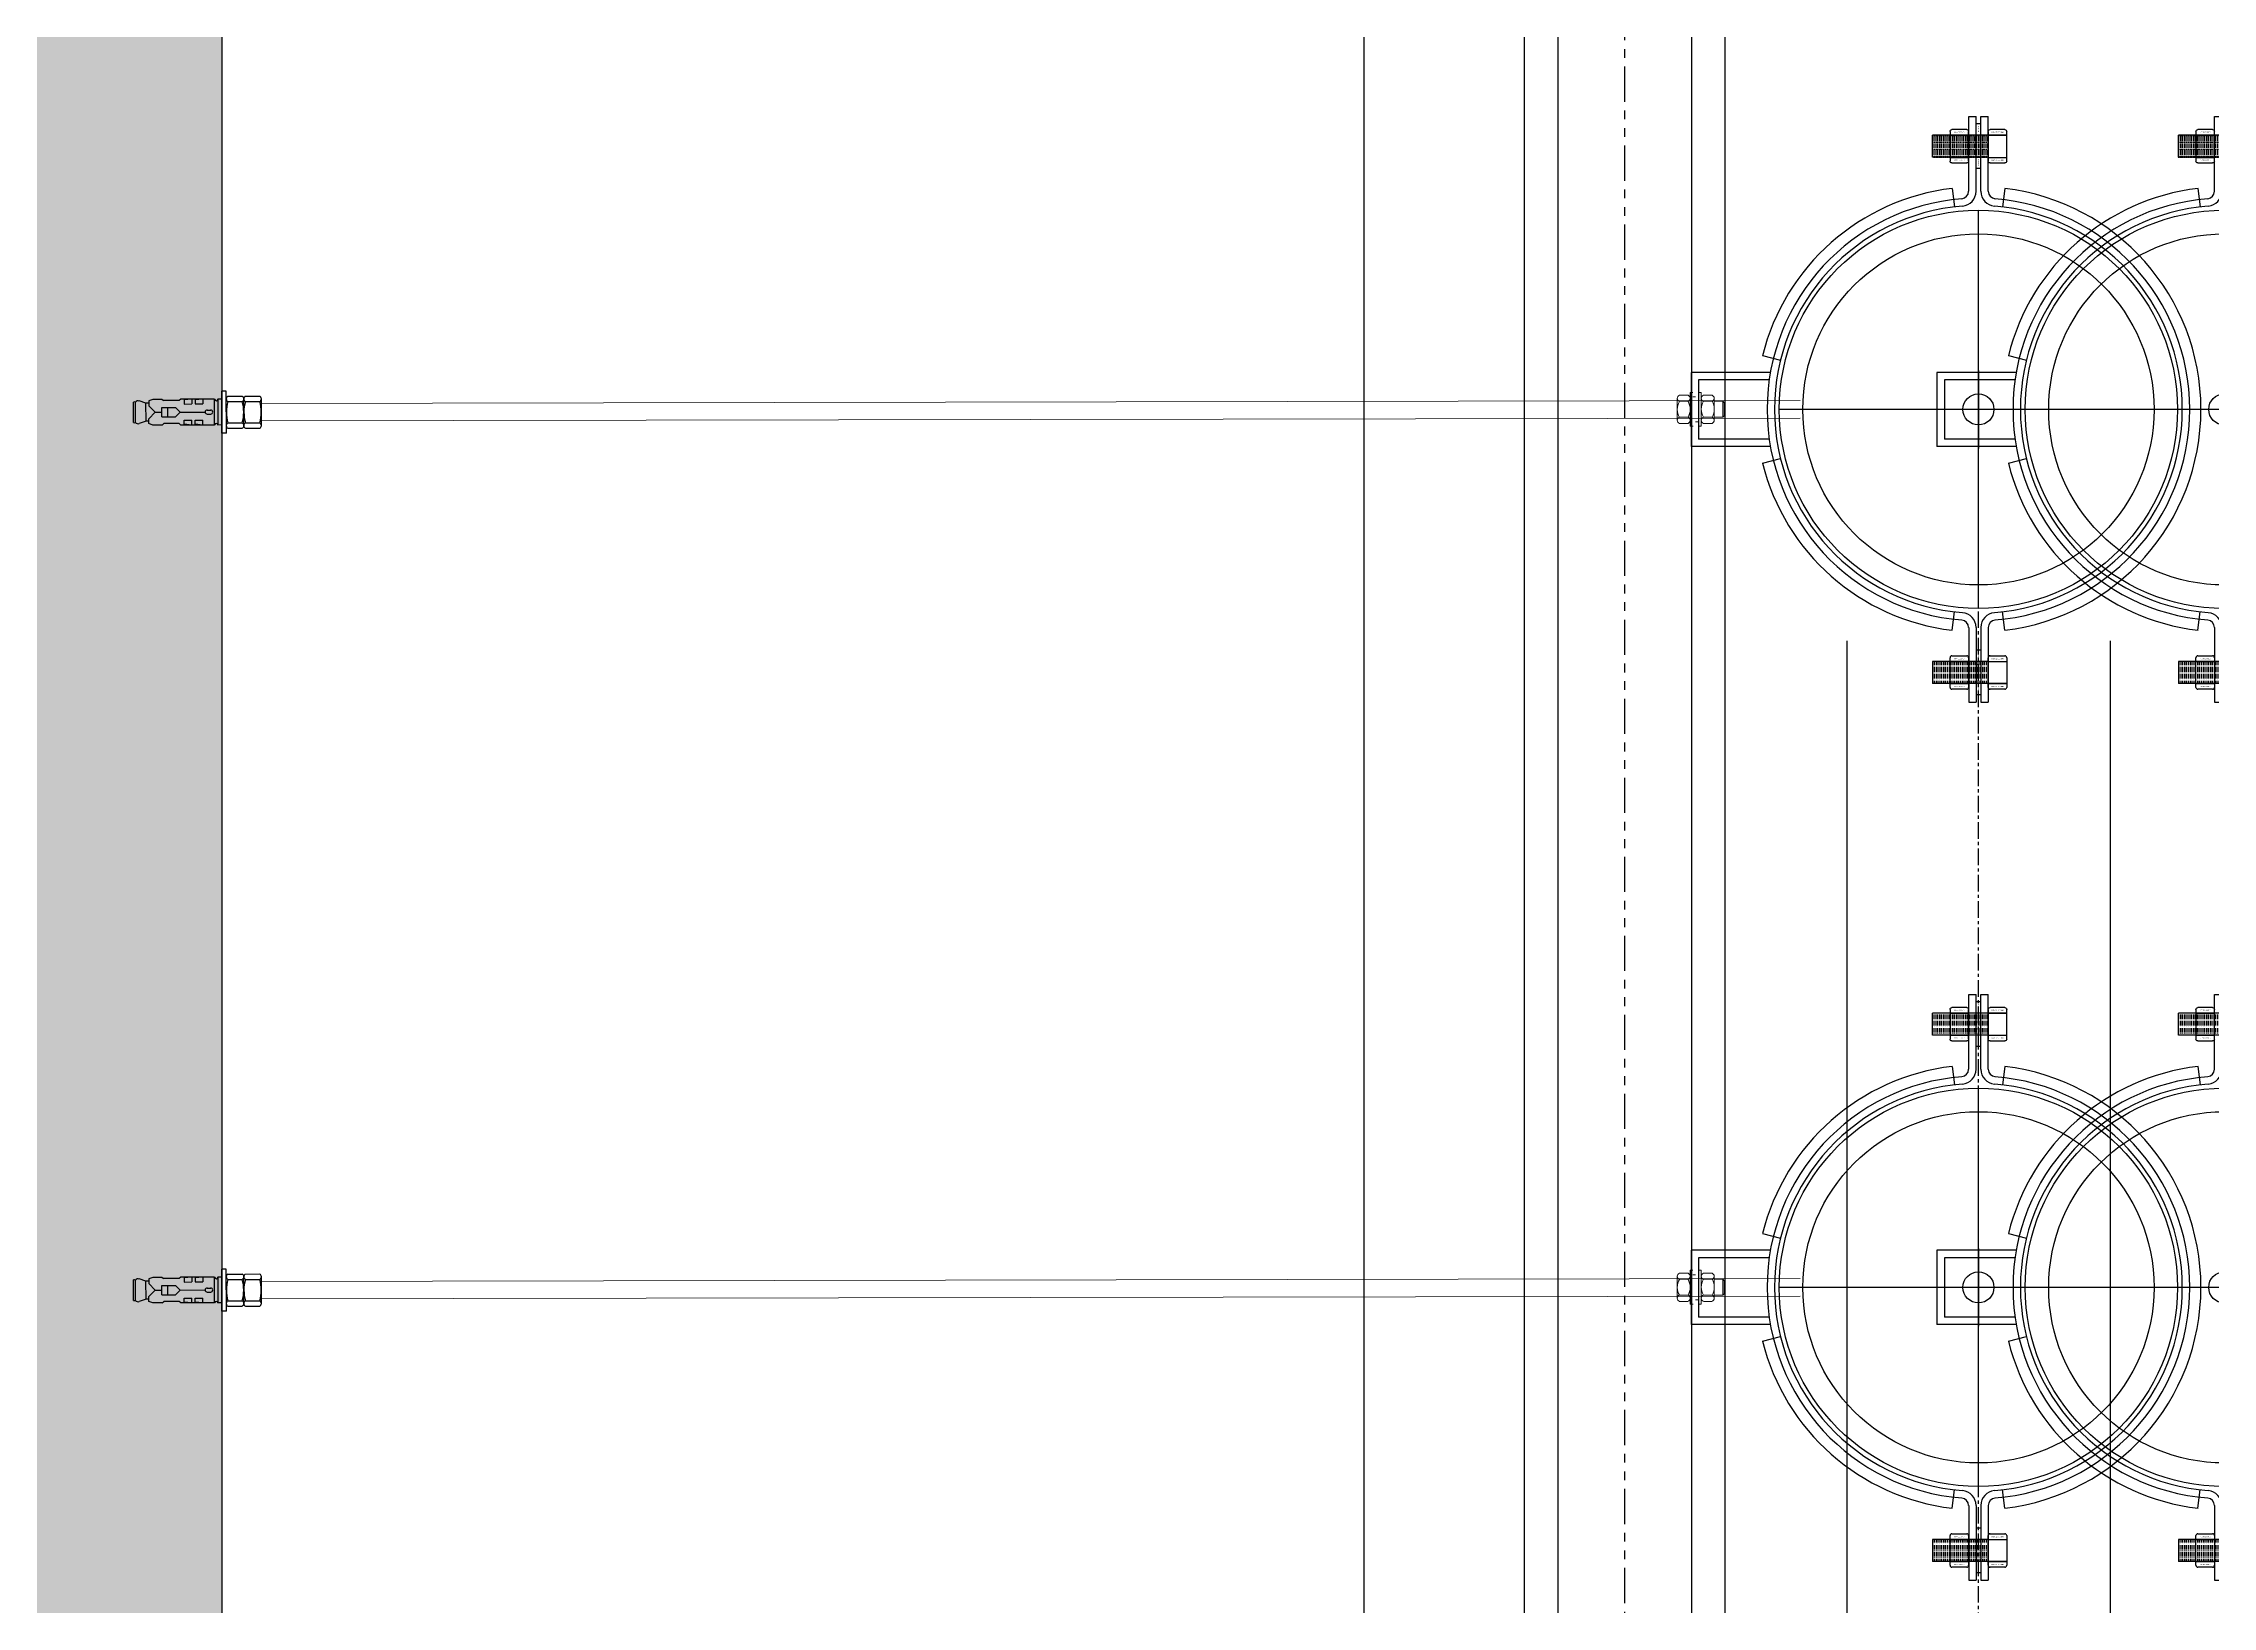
# Model space of a CAD drawing. Header units: millimetres. Extents: x -379292 to 1221486, y 92049 to 447512.
# Drawn here: x -29476 to -28241, y 228837 to 229727 of the extents above; entities that cross this region are included whole.
import ezdxf
from ezdxf.enums import TextEntityAlignment as Align

# ---------------------------------------------------------------- set-up
doc = ezdxf.new("R2010")
doc.units = ezdxf.units.MM
for name, pattern in [('ACISOTGB', [9, 4, -1, 1, -1, 1, -1]), ('CENTER', [2, 1.25, -0.25, 0.25, -0.25]), ('CENTRE', [50.8, 31.75, -6.35, 6.35, -6.35]), ('DASHDOT', [25.4, 12.7, -6.35, 0, -6.35]), ('SOGUKSU1', [72, 60, -6, 0, -6])]:
    doc.linetypes.add(name, pattern=pattern)
for name, color, linetype, lineweight in [('---OLCIU', 7, 'Continuous', 9), ('1-MIMARI', 8, 'Continuous', 9), ('1-YANGIN BORUSU-3', 1, 'SOGUKSU1', 30)]:
    doc.layers.add(name, color=color, linetype=linetype, lineweight=lineweight)
for name, color, linetype in [('05_CONCRETE', 6, 'Continuous'), ('05_CONCRETE VIEW', 142, 'Continuous'), ('05_HATCH CONCRETE', 141, 'Continuous'), ('1-PISSU-BORUSU', 6, 'PIS'), ('INKA', 142, 'Continuous')]:
    doc.layers.add(name, color=color, linetype=linetype)
doc.styles.add('cagdas', font='arial.ttf', dxfattribs={"width": 0.8, "height": 20})
doc.styles.add('DIM', font='arial.ttf')
doc.styles.get("Standard").update_dxf_attribs({"font": 'segoeuil.ttf'})
doc.linetypes.add('PIS', pattern='A,2.5,-0.09,[")",Standard,S=0.1,R=0,X=0,Y=-0.05],-0.035', length=2.625)
doc.linetypes.add('ZIGZAG', pattern='A,0.0001,-0.2,[131,ltypeshp.shx,S=0.2,R=0,X=-0.2,Y=0],-0.4,[131,ltypeshp.shx,S=0.2,R=180,X=0.2,Y=0],-0.2', length=0.8001)
doc.dimstyles.new('PRK 1-100', dxfattribs={"dimscale": 100, "dimtxt": 2.5, "dimasz": 1, "dimexe": 0.5, "dimexo": 1, "dimgap": 0.5, "dimtad": 1, "dimdec": 1, "dimzin": 9, "dimdsep": 46, "dimtxsty": 'DIM', "dimblk": 'ARCHTICK', "dimcen": 1.5, "dimdle": 0.5, "dimclrd": 256, "dimclre": 256, "dimclrt": 3, "dimadec": 8, "dimazin": 2, "dimtp": 0.1, "dimtm": 0.1, "dimtfac": 0.71, "dimtdec": 1, "dimtmove": 2, "dimatfit": 3, "dimfxl": 50, "dimfxlon": 1, "dimlwd": -1, "dimlwe": -1, "dimarcsym": 1})

# ---------------------------------------------------------------- blocks, each defined once
blk = doc.blocks.new('A$C6a8db8d0')
at = {"layer": '05_HATCH CONCRETE', "ltscale": 25, "transparency": 33554671}
h = blk.add_hatch(dxfattribs=at)
h.set_pattern_fill('ANSI33', color=256, scale=1.5, angle=180)
h.set_pattern_definition([(225, (-8686.666, 32930.851), (6.735192, -6.735192), []), (225, (-8693.402, 32930.851), (6.735192, -6.735192), [4.7625, -2.38125])])
h.paths.add_polyline_path([(-8675, 790), (-8675, 420), (-8725, 420), (-8725, 370), (9165, 370), (9165, 420), (9115, 420), (9115, 810), (9095, 810), (9095, 790), (5815, 790), (5815, 810), (5795, 810), (5795, 790), (-1895, 790), (-1895, 710), (-1845, 710), (-1845, 775), (-1635, 775), (-1635, 720), (-1595, 720), (-1595, 775), (-1335, 775), (-1335, 720), (-1295, 720), (-1295, 775), (-1090, 775), (-1090, 710), (-1040, 710), (-1040, 775), (-835, 775), (-835, 720), (-795, 720), (-795, 775), (-535, 775), (-535, 720), (-495, 720), (-495, 775), (-290, 775), (-290, 710), (-240, 710), (-240, 775), (-35, 775), (-35, 720), (5, 720), (5, 775), (265, 775), (265, 720), (305, 720), (305, 775), (510, 775), (510, 710), (560, 710), (560, 775), (765, 775), (765, 720), (805, 720), (805, 775), (1065, 775), (1065, 720), (1105, 720), (1105, 775), (1310, 775), (1310, 710), (1360, 710), (1360, 775), (1565, 775), (1565, 720), (1605, 720), (1605, 775), (1865, 775), (1865, 720), (1905, 720), (1905, 775), (2110, 775), (2110, 710), (2160, 710), (2160, 775), (2365, 775), (2365, 720), (2405, 720), (2405, 775), (2665, 775), (2665, 720), (2705, 720), (2705, 775), (2910, 775), (2910, 710), (2960, 710), (2960, 775), (3165, 775), (3165, 720), (3205, 720), (3205, 775), (3465, 775), (3465, 720), (3505, 720), (3505, 775), (3710, 775), (3710, 710), (3760, 710), (3760, 775), (3965, 775), (3965, 720), (4005, 720), (4005, 775), (4265, 775), (4265, 720), (4305, 720), (4305, 775), (4510, 775), (4510, 710), (4560, 710), (4560, 775), (4765, 775), (4765, 720), (4805, 720), (4805, 775), (5065, 775), (5065, 720), (5105, 720), (5105, 775), (5310, 775), (5310, 710), (5360, 710), (5360, 775), (5540, 775), (5540, 720), (5580, 720), (5580, 775), (5760, 775), (5760, 710), (5810, 710), (5810, 775), (6110, 775), (6110, 710), (6160, 710), (6160, 775), (6365, 775), (6365, 720), (6405, 720), (6405, 775), (6665, 775), (6665, 720), (6705, 720), (6705, 775), (6910, 775), (6910, 710), (6960, 710), (6960, 775), (7165, 775), (7165, 720), (7205, 720), (7205, 775), (7465, 775), (7465, 720), (7505, 720), (7505, 775), (7710, 775), (7710, 710), (7760, 710), (7760, 775), (7965, 775), (7965, 720), (8005, 720), (8005, 775), (8265, 775), (8265, 720), (8305, 720), (8305, 775), (8510, 775), (8510, 710), (8560, 710), (8560, 775), (8790, 775), (8790, 720), (8830, 720), (8830, 775), (9085, 775), (9085, 420), (-8645, 420), (-8645, 775), (-8270, 775), (-8270, 710), (-8220, 710), (-8220, 775), (-8015, 775), (-8015, 720), (-7975, 720), (-7975, 775), (-7715, 775), (-7715, 720), (-7675, 720), (-7675, 775), (-7470, 775), (-7470, 710), (-7420, 710), (-7420, 775), (-7215, 775), (-7215, 720), (-7175, 720), (-7175, 775), (-6915, 775), (-6915, 720), (-6875, 720), (-6875, 775), (-6670, 775), (-6670, 710), (-6620, 710), (-6620, 775), (-6415, 775), (-6415, 720), (-6375, 720), (-6375, 775), (-6115, 775), (-6115, 720), (-6075, 720), (-6075, 775), (-5870, 775), (-5870, 710), (-5820, 710), (-5820, 775), (-5615, 775), (-5615, 720), (-5575, 720), (-5575, 775), (-5315, 775), (-5315, 720), (-5275, 720), (-5275, 775), (-5070, 775), (-5070, 710), (-5020, 710), (-5020, 775), (-4815, 775), (-4815, 720), (-4775, 720), (-4775, 775), (-4515, 775), (-4515, 720), (-4475, 720), (-4475, 775), (-4270, 775), (-4270, 710), (-4220, 710), (-4220, 775), (-4015, 775), (-4015, 720), (-3975, 720), (-3975, 775), (-3715, 775), (-3715, 720), (-3675, 720), (-3675, 775), (-3470, 775), (-3470, 710), (-3420, 710), (-3420, 775), (-3215, 775), (-3215, 720), (-3175, 720), (-3175, 775), (-2915, 775), (-2915, 720), (-2875, 720), (-2875, 775), (-2670, 775), (-2670, 710), (-2620, 710), (-2620, 775), (-2435, 775), (-2435, 720), (-2395, 720), (-2395, 775), (-2175, 775), (-2175, 720), (-2135, 720), (-2135, 775), (-1955, 775), (-1955, 710), (-1905, 710), (-1905, 790)])
at = {"layer": '05_CONCRETE'}
blk.add_lwpolyline([(3505, 775), (3710, 775), (3710, 710), (3760, 710), (3760, 775), (3965, 775), (3965, 720), (4005, 720), (4005, 775), (4265, 775), (4265, 720), (4305, 720), (4305, 775), (4510, 775), (4510, 710), (4560, 710)], dxfattribs=at)
at = {"layer": '05_CONCRETE VIEW', "ltscale": 20, "flags": 128}
blk.add_lwpolyline([(4505, 710), (3765, 710)], dxfattribs=at)
blk = doc.blocks.new('A$Cdf426c59')
at = {"layer": '1-PISSU-BORUSU', "color": 1, "linetype": 'DASHDOT', "ltscale": 7.5}
for p, q in [((0, -5.669), (0, 5.669)), ((5.669, 0), (-5.669, 0))]:
    blk.add_line(p, q, dxfattribs=at)
at = {"layer": '1-PISSU-BORUSU', "color": 1, "linetype": 'Continuous'}
blk.add_circle((0, 0), 5.669, dxfattribs=at)
at = {"layer": '1-PISSU-BORUSU', "linetype": 'Continuous'}
blk.add_circle((0, 0), 5, dxfattribs=at)
blk = doc.blocks.new('INKA M12 SOMUN')
at = {"layer": 'INKA', "linetype": 'Continuous'}
for p, q in [((4150.36, 639.91), (4150.36, 640.71)), ((4150.46, 640.81), (4152.06, 640.81)), ((4150.66, 639.81), (4150.66, 640.81)), ((4151.86, 640.81), (4151.86, 639.81)), ((4152.16, 640.71), (4152.16, 639.91)), ((4152.06, 639.81), (4150.46, 639.81))]:
    blk.add_line(p, q, dxfattribs=at)
at = {"layer": 'INKA', "linetype": 'ZIGZAG', "ltscale": 0.1}
for p, q in [((4150.66, 639.81), (4150.66, 640.81)), ((4151.86, 639.81), (4151.86, 640.81))]:
    blk.add_line(p, q, dxfattribs=at)
at = {"layer": 'INKA', "linetype": 'Continuous'}
for centre, start, end in [((4150.46, 640.71), 90, 180), ((4152.06, 640.71), 0, 90), ((4150.46, 639.91), 180, 270), ((4152.06, 639.91), 270, 0)]:
    blk.add_arc(centre, 0.1, start, end, dxfattribs=at)
at = {"style": 'cagdas'}
for p in [(4150.49, 640), (4151.99, 640)]:
    blk.add_text('INKA M12 SOMUN', height=0.0525, rotation=90, dxfattribs=at).set_placement(p, align=Align.TOP_LEFT)
blk = doc.blocks.new('PULM12')
at = {"layer": 'INKA', "linetype": 'Continuous'}
for p, q in [((4155.66, 1097.83), (4155.66, 1097.58)), ((4155.66, 1097.83), (4158.06, 1097.83)), ((4155.66, 1097.58), (4158.06, 1097.58)), ((4156.26, 1097.83), (4156.26, 1097.58)), ((4157.46, 1097.83), (4157.46, 1097.58)), ((4158.06, 1097.83), (4158.06, 1097.58))]:
    blk.add_line(p, q, dxfattribs=at)
at = {"style": 'cagdas'}
for p in [(4155.78, 1097.73), (4157.59, 1097.73)]:
    blk.add_text('INKA M12 PUL', height=0.039, dxfattribs=at).set_placement(p, align=Align.TOP_LEFT)
blk = doc.blocks.new('A$Ca5a3e651')
at = {"layer": 'INKA', "linetype": 'Continuous'}
h = blk.add_hatch(dxfattribs=at)
h.set_pattern_fill('ACAD_ISO10W100', color=256, scale=0.021111, angle=-90, style=0)
h.set_pattern_definition([(90, (413.14908, -104.13396), (0.105555556, -2e-17), [0.253333333, -0.063333333, 0.010555556, -0.063333333])])
h.paths.add_polyline_path([(0.55, 15.62), (0.55, 14.36), (-2.61, 14.36), (-2.61, 15.62)])
h = blk.add_hatch(dxfattribs=at)
h.set_pattern_fill('ACAD_ISO10W100', color=256, scale=0.021111, angle=-90, style=0)
h.set_pattern_definition([(270, (413.14908, 104.13396), (0.105555556, -2e-17), [0.253333333, -0.063333333, 0.010555556, -0.063333333])])
h.paths.add_polyline_path([(0.55, -15.62), (0.55, -14.36), (-2.61, -14.36), (-2.61, -15.62)])
at = {"layer": 'INKA'}
for p, q in [((-0.55, 16.68), (-0.13, 16.68)), ((-0.55, 12.42), (-0.55, 16.68)), ((-0.13, 12.42), (-0.13, 16.68)), ((0.13, 12.42), (0.13, 16.68)), ((0.13, 16.68), (0.55, 16.68)), ((0.55, 12.42), (0.55, 16.68)), ((-2.61, 14.36), (-2.61, 15.62)), ((0.55, 15.62), (-2.61, 15.62)), ((0.55, 14.36), (-2.61, 14.36)), ((-1.5, 12.58), (-1.37, 11.53)), ((1.5, 12.58), (1.37, 11.53)), ((-12.29, 3.06), (-11.27, 2.8)), ((-11.85, 2.11), (-16.36, 2.11)), ((-16.36, 2.11), (-16.36, -2.11)), ((-15.94, 1.69), (-15.94, -1.69)), ((-11.91, 1.69), (-15.94, 1.69)), ((0, 2.22), (0, -2.22)), ((2.22, 0), (-2.22, 0)), ((-11.85, -2.11), (-16.36, -2.11)), ((-11.91, -1.69), (-15.94, -1.69)), ((-12.29, -3.06), (-11.27, -2.8)), ((-1.5, -12.58), (-1.37, -11.53)), ((1.5, -12.58), (1.37, -11.53)), ((-0.55, -12.42), (-0.55, -16.68)), ((-0.13, -12.42), (-0.13, -16.68)), ((0.13, -12.42), (0.13, -16.68)), ((0.55, -12.42), (0.55, -16.68)), ((0.55, -14.36), (-2.61, -14.36)), ((-2.61, -14.36), (-2.61, -15.62)), ((0.55, -15.62), (-2.61, -15.62)), ((-0.55, -16.68), (-0.13, -16.68)), ((0.13, -16.68), (0.55, -16.68))]:
    blk.add_line(p, q, dxfattribs=at)
blk.add_circle((0, 0), 0.886, dxfattribs=at)
for centre, radius, start, end in [((0, 0), 12.67, 96.7854, 166.0366), ((-0.98, 12.42), 0.422, 274.496, 0), ((-0.98, 12.42), 0.844, 274.496, 0), ((0.98, 12.42), 0.844, 180, 265.504), ((0.98, 12.42), 0.422, 180, 265.504), ((0, 0), 12.67, 276.7854, 83.2146), ((0, 0), 12.03, 94.496, 265.504), ((0, 0), 11.61, 94.496, 265.504), ((0, 0), 11.61, 274.496, 85.504), ((0, 0), 12.03, 274.496, 85.504), ((0, 0), 12.67, 193.9634, 263.2146), ((-0.98, -12.42), 0.422, 0, 85.504), ((-0.98, -12.42), 0.844, 0, 85.504), ((0.98, -12.42), 0.844, 94.496, 180), ((0.98, -12.42), 0.422, 94.496, 180)]:
    blk.add_arc(centre, radius, start, end, dxfattribs=at)
at = {"layer": '1-PISSU-BORUSU', "color": 6, "xscale": 2, "yscale": 2, "zscale": 2}
blk.add_blockref('A$Cdf426c59', (0, 0), dxfattribs=at)
at = {"layer": 'INKA', "linetype": 'Continuous', "yscale": 1.055555555555556, "zscale": 1.055555555555556, "rotation": 270}
for name, p, xscale in [('PULM12', (-1158.69, -4372.81), -1.055555555555556), ('INKA M12 SOMUN', (-676.97, -4366.9), -1.055555555555556), ('INKA M12 SOMUN', (-674.8, -4366.9), -1.055555555555556), ('INKA M12 SOMUN', (-676.97, 4366.9), 1.055555555555556), ('PULM12', (-1158.69, 4372.81), 1.055555555555556), ('INKA M12 SOMUN', (-674.8, 4366.9), 1.055555555555556)]:
    blk.add_blockref(name, p, dxfattribs=dict(at, xscale=xscale))
blk = doc.blocks.new('*D1177')
at = {"layer": '---OLCIU', "ltscale": 25, "transparency": 16777216}
for p, q in [((-28374.5, 229816.9), (-28374.5, 229868.9)), ((-25824.5, 229816.9), (-25824.5, 229868.9)), ((-28364.5, 229866.9), (-25834.5, 229866.9))]:
    blk.add_line(p, q, dxfattribs=at)
for points in [[(-28364.5, 229868.5), (-28364.5, 229865.2), (-28374.5, 229866.9)], [(-25834.5, 229868.5), (-25834.5, 229865.2), (-25824.5, 229866.9)]]:
    blk.add_solid(points, dxfattribs=at)
at = {"layer": 'Defpoints', "color": 0, "ltscale": 25, "transparency": 16777216}
for p in [(-25824.5, 229866.9), (-28374.5, 229594.2, 0), (-25824.5, 229463.2)]:
    blk.add_point(p, dxfattribs=at)
at = {"layer": '---OLCIU', "ltscale": 25, "transparency": 16777216, "insert": (-27099.5, 229879.5), "char_height": 15, "attachment_point": 5, "style": 'DIM'}
blk.add_mtext('2550', dxfattribs=at)
blk = doc.blocks.new('NOKTA001')
at = {"color": 0, "linetype": 'Continuous', "const_width": 0.5}
blk.add_lwpolyline([(-0.25, 0, 1), (0.25, 0, 1)], format="xyb", close=True, dxfattribs=at)
blk = doc.blocks.new('LDR1-5')
at = {"color": 0, "ltscale": 25}
blk.add_line((0, 0), (-2, 0), dxfattribs=at)
at = {"color": 0, "ltscale": 25, "xscale": 0.5, "yscale": 0.5, "zscale": 0.5}
blk.add_blockref('NOKTA001', (0, 0), dxfattribs=at)

msp = doc.modelspace()

# ---------------------------------------------------------------- block references
at = {"layer": '1-MIMARI', "ltscale": 25, "xscale": 10, "yscale": 10, "zscale": 10, "rotation": 90}
msp.add_blockref('A$C6a8db8d0', (-21624.5, 187268.8), dxfattribs=at)

# ---------------------------------------------------------------- next in the draw order: linework, layer by layer
at = {"color": 134, "linetype": 'ACISOTGB', "ltscale": 5}
msp.add_line((-28575.8, 151798.9), (-28575.8, 272540.3), dxfattribs=at)
at = {"color": 3, "ltscale": 25}
for p, q in [((-28633, 199843.2), (-28633, 244719.5)), ((-28518.7, 199843.2), (-28518.7, 244719.5))]:
    msp.add_line(p, q, dxfattribs=at)
at = {"color": 7, "ltscale": 0.5}
for p, q in [((-29425, 229511.2, 0), (-29425, 229522.9, 0)), ((-29417.9, 229522.2, 0), (-29421.8, 229523.5, 0)), ((-29413.9, 229524.4, 0), (-29416.3, 229523.6, 0)), ((-29416.3, 229523.6, 0), (-29416.3, 229520.8, 0)), ((-29408.7, 229524.4, 0), (-29413.9, 229524.4, 0)), ((-29408.7, 229524.4, 0), (-29407.7, 229523.7, 0)), ((-29399, 229523.7, 0), (-29407.7, 229523.7, 0)), ((-29398.1, 229524.5, 0), (-29399, 229523.7, 0)), ((-29378.8, 229524.5, 0), (-29398.1, 229524.5, 0)), ((-29391.8, 229524.5, 0), (-29396.2, 229524.1, 0)), ((-29396.2, 229524.1, 0), (-29396.2, 229521.7, 0)), ((-29391.8, 229524.5, 0), (-29391.8, 229521.8, 0)), ((-29385.4, 229524.5, 0), (-29389.8, 229524.1, 0)), ((-29389.8, 229524.1, 0), (-29389.8, 229521.8, 0)), ((-29385.4, 229524.5, 0), (-29385.4, 229521.8, 0)), ((-29378.8, 229509.8, 0), (-29378.8, 229524.5, 0)), ((-29374.6, 229524.5, 0), (-29376.9, 229524.5, 0)), ((-29376.9, 229524.5, 0), (-29376.9, 229509.8, 0)), ((-29423.9, 229511.3, 0), (-29423.9, 229522.9, 0)), ((-29417.8, 229512, 0), (-29421.8, 229510.7, 0)), ((-29416.3, 229522.2, 0), (-29417.9, 229522.2, 0)), ((-29417.8, 229512, 0), (-29417.9, 229522.2, 0)), ((-29416.3, 229512, 0), (-29417.8, 229512, 0)), ((-29416.3, 229520.8, 0), (-29412.6, 229517.1, 0)), ((-29416.3, 229513.4, 0), (-29412.6, 229517.1, 0)), ((-29416.3, 229510.6, 0), (-29416.3, 229513.4, 0)), ((-29413.9, 229509.8, 0), (-29416.3, 229510.6, 0)), ((-29412.6, 229517.1, 0), (-29408.9, 229517.1, 0)), ((-29408.9, 229514.5, 0), (-29408.9, 229519.7, 0)), ((-29408.9, 229519.7, 0), (-29401, 229519.7, 0)), ((-29408.9, 229514.5, 0), (-29401, 229514.5, 0)), ((-29408.7, 229509.8, 0), (-29407.7, 229510.6, 0)), ((-29399, 229510.6, 0), (-29407.7, 229510.6, 0)), ((-29405.4, 229514.5, 0), (-29405.4, 229519.7, 0)), ((-29401, 229519.7, 0), (-29398.4, 229517.1, 0)), ((-29401, 229514.5, 0), (-29398.4, 229517.1, 0)), ((-29398.1, 229509.8, 0), (-29399, 229510.6, 0)), ((-29398.4, 229517.1, 0), (-29384.2, 229517.2, 0)), ((-29396.2, 229521.7, 0), (-29391.8, 229521.8, 0)), ((-29396.2, 229510.2, 0), (-29396.2, 229512.5, 0)), ((-29396.2, 229512.5, 0), (-29391.8, 229512.5, 0)), ((-29391.8, 229509.8, 0), (-29391.8, 229512.5, 0)), ((-29389.8, 229521.8, 0), (-29385.4, 229521.8, 0)), ((-29389.8, 229510.2, 0), (-29389.8, 229512.5, 0)), ((-29389.8, 229512.5, 0), (-29385.4, 229512.5, 0)), ((-29385.4, 229509.8, 0), (-29385.4, 229512.5, 0)), ((-29383, 229518.3, 0), (-29381, 229518.3, 0)), ((-29383, 229516, 0), (-29381, 229516, 0)), ((-29408.7, 229509.8, 0), (-29413.9, 229509.8, 0)), ((-29378.8, 229509.8, 0), (-29398.1, 229509.8, 0)), ((-29391.8, 229509.8, 0), (-29396.2, 229510.2, 0)), ((-29385.4, 229509.8, 0), (-29389.8, 229510.2, 0)), ((-29374.6, 229509.9, 0), (-29376.9, 229509.8, 0)), ((-29425, 229011.2, 0), (-29425, 229022.9, 0)), ((-29423.9, 229011.3, 0), (-29423.9, 229022.9, 0)), ((-29417.9, 229022.2, 0), (-29421.8, 229023.5, 0)), ((-29416.3, 229022.2, 0), (-29417.9, 229022.2, 0)), ((-29417.8, 229012, 0), (-29417.9, 229022.2, 0)), ((-29413.9, 229024.4, 0), (-29416.3, 229023.6, 0)), ((-29416.3, 229023.6, 0), (-29416.3, 229020.8, 0)), ((-29416.3, 229020.8, 0), (-29412.6, 229017.1, 0)), ((-29416.3, 229013.4, 0), (-29412.6, 229017.1, 0)), ((-29408.7, 229024.4, 0), (-29413.9, 229024.4, 0)), ((-29412.6, 229017.1, 0), (-29408.9, 229017.1, 0)), ((-29408.9, 229014.5, 0), (-29408.9, 229019.7, 0)), ((-29408.9, 229019.7, 0), (-29401, 229019.7, 0)), ((-29408.7, 229024.4, 0), (-29407.7, 229023.7, 0)), ((-29399, 229023.7, 0), (-29407.7, 229023.7, 0)), ((-29405.4, 229014.5, 0), (-29405.4, 229019.7, 0)), ((-29401, 229019.7, 0), (-29398.4, 229017.1, 0)), ((-29401, 229014.5, 0), (-29398.4, 229017.1, 0)), ((-29398.1, 229024.5, 0), (-29399, 229023.7, 0)), ((-29398.4, 229017.1, 0), (-29384.2, 229017.2, 0)), ((-29378.8, 229024.5, 0), (-29398.1, 229024.5, 0)), ((-29391.8, 229024.5, 0), (-29396.2, 229024.1, 0)), ((-29396.2, 229024.1, 0), (-29396.2, 229021.7, 0)), ((-29396.2, 229021.7, 0), (-29391.8, 229021.8, 0)), ((-29391.8, 229024.5, 0), (-29391.8, 229021.8, 0)), ((-29385.4, 229024.5, 0), (-29389.8, 229024.1, 0)), ((-29389.8, 229024.1, 0), (-29389.8, 229021.8, 0)), ((-29389.8, 229021.8, 0), (-29385.4, 229021.8, 0)), ((-29385.4, 229024.5, 0), (-29385.4, 229021.8, 0)), ((-29383, 229018.3, 0), (-29381, 229018.3, 0)), ((-29378.8, 229009.8, 0), (-29378.8, 229024.5, 0)), ((-29374.6, 229024.5, 0), (-29376.9, 229024.5, 0)), ((-29376.9, 229024.5, 0), (-29376.9, 229009.8, 0)), ((-29417.8, 229012, 0), (-29421.8, 229010.7, 0)), ((-29416.3, 229012, 0), (-29417.8, 229012, 0)), ((-29416.3, 229010.6, 0), (-29416.3, 229013.4, 0)), ((-29413.9, 229009.8, 0), (-29416.3, 229010.6, 0)), ((-29408.7, 229009.8, 0), (-29413.9, 229009.8, 0)), ((-29408.9, 229014.5, 0), (-29401, 229014.5, 0)), ((-29408.7, 229009.8, 0), (-29407.7, 229010.6, 0)), ((-29399, 229010.6, 0), (-29407.7, 229010.6, 0)), ((-29398.1, 229009.8, 0), (-29399, 229010.6, 0)), ((-29378.8, 229009.8, 0), (-29398.1, 229009.8, 0)), ((-29396.2, 229010.2, 0), (-29396.2, 229012.5, 0)), ((-29396.2, 229012.5, 0), (-29391.8, 229012.5, 0)), ((-29391.8, 229009.8, 0), (-29396.2, 229010.2, 0)), ((-29391.8, 229009.8, 0), (-29391.8, 229012.5, 0)), ((-29389.8, 229010.2, 0), (-29389.8, 229012.5, 0)), ((-29389.8, 229012.5, 0), (-29385.4, 229012.5, 0)), ((-29385.4, 229009.8, 0), (-29389.8, 229010.2, 0)), ((-29385.4, 229009.8, 0), (-29385.4, 229012.5, 0)), ((-29383, 229016, 0), (-29381, 229016, 0)), ((-29374.6, 229009.9, 0), (-29376.9, 229009.8, 0))]:
    msp.add_line(p, q, dxfattribs=at)
at = {"color": 7}
for p, q in [((-29372.2, 229529.1, 0), (-29374.7, 229529.1, 0)), ((-29374.6, 229505.1, 0), (-29374.7, 229529.1, 0)), ((-29372.1, 229505.1, 0), (-29372.2, 229529.1, 0)), ((-29371.3, 229526.2, 0), (-29363, 229526.2, 0)), ((-29371.3, 229523.2, 0), (-29363, 229523.2, 0)), ((-29362.1, 229509.5, 0), (-29362.1, 229524.7, 0)), ((-29361.3, 229526.2, 0), (-29353, 229526.3, 0)), ((-29361.3, 229523.2, 0), (-29353, 229523.2, 0)), ((-29352.1, 229509.5, 0), (-29352.1, 229524.7, 0)), ((-29371.2, 229511, 0), (-29363, 229511, 0)), ((-29361.2, 229511, 0), (-29353, 229511, 0)), ((-29372.1, 229505.1, 0), (-29374.6, 229505.1, 0)), ((-29371.2, 229508, 0), (-29363, 229508, 0)), ((-29361.2, 229508, 0), (-29353, 229508, 0)), ((-29372.2, 229029.1, 0), (-29374.7, 229029.1, 0)), ((-29374.6, 229005.1, 0), (-29374.7, 229029.1, 0)), ((-29372.1, 229005.1, 0), (-29372.2, 229029.1, 0)), ((-29371.3, 229026.2, 0), (-29363, 229026.2, 0)), ((-29371.3, 229023.2, 0), (-29363, 229023.2, 0)), ((-29362.1, 229009.5, 0), (-29362.1, 229024.7, 0)), ((-29361.3, 229026.2, 0), (-29353, 229026.3, 0)), ((-29361.3, 229023.2, 0), (-29353, 229023.2, 0)), ((-29352.1, 229009.5, 0), (-29352.1, 229024.7, 0)), ((-29372.1, 229005.1, 0), (-29374.6, 229005.1, 0)), ((-29371.2, 229011, 0), (-29363, 229011, 0)), ((-29371.2, 229008, 0), (-29363, 229008, 0)), ((-29361.2, 229011, 0), (-29353, 229011, 0)), ((-29361.2, 229008, 0), (-29353, 229008, 0))]:
    msp.add_line(p, q, dxfattribs=at)
at = {"color": 7, "linetype": 'Continuous', "lineweight": 5}
for p, q in [((-29352.1, 229522.1, 0), (-28476, 229523.7, 0)), ((-29352.1, 229512.1, 0), (-28476, 229513.7, 0)), ((-29352.1, 229022.1, 0), (-28476, 229023.7, 0)), ((-29352.1, 229012.1, 0), (-28476, 229013.7, 0))]:
    msp.add_line(p, q, dxfattribs=at)
at = {"lineweight": 5}
for p, q in [((-28546, 229512.5, 0), (-28546, 229525, 0)), ((-28546, 229512.5, 0), (-28546, 229525, 0)), ((-28544.8, 229526.8, 0), (-28539.8, 229526.8, 0)), ((-28544.8, 229526.8, 0), (-28539.8, 229526.8, 0)), ((-28544.8, 229523.3, 0), (-28539.8, 229523.3, 0)), ((-28544.8, 229523.3, 0), (-28539.8, 229523.3, 0)), ((-28538.6, 229509.1, 0), (-28538.6, 229528.4, 0)), ((-28538.6, 229509.1, 0), (-28538.6, 229528.4, 0)), ((-28532.3, 229509.1, 0), (-28532.3, 229528.4, 0)), ((-28532.3, 229509.1, 0), (-28532.3, 229528.4, 0)), ((-28531.1, 229526.8, 0), (-28526.1, 229526.8, 0)), ((-28531.1, 229526.8, 0), (-28526.1, 229526.8, 0)), ((-28531.1, 229523.3, 0), (-28526.1, 229523.3, 0)), ((-28531.1, 229523.3, 0), (-28526.1, 229523.3, 0)), ((-28524.9, 229512.5, 0), (-28524.9, 229525.1, 0)), ((-28524.9, 229512.5, 0), (-28524.9, 229525.1, 0)), ((-28524.9, 229523.3, 0), (-28520.1, 229523.3, 0)), ((-28524.9, 229523.3, 0), (-28520.1, 229523.3, 0)), ((-28520.1, 229514.3, 0), (-28520.1, 229523.3, 0)), ((-28520.1, 229523.3, 0), (-28519.3, 229522.5, 0)), ((-28520.1, 229514.3, 0), (-28520.1, 229523.3, 0)), ((-28520.1, 229523.3, 0), (-28519.3, 229522.5, 0)), ((-28544.8, 229514.2, 0), (-28539.8, 229514.2, 0)), ((-28544.8, 229514.2, 0), (-28539.8, 229514.2, 0)), ((-28544.8, 229510.7, 0), (-28539.8, 229510.7, 0)), ((-28544.8, 229510.7, 0), (-28539.8, 229510.7, 0)), ((-28531.1, 229514.2, 0), (-28526.1, 229514.2, 0)), ((-28531.1, 229514.2, 0), (-28526.1, 229514.2, 0)), ((-28531, 229510.7, 0), (-28526.1, 229510.7, 0)), ((-28531, 229510.7, 0), (-28526.1, 229510.7, 0)), ((-28524.9, 229514.2, 0), (-28520.1, 229514.3, 0)), ((-28524.9, 229514.2, 0), (-28520.1, 229514.3, 0)), ((-28520.1, 229514.3, 0), (-28519.3, 229515, 0)), ((-28520.1, 229514.3, 0), (-28519.3, 229515, 0)), ((-28519.3, 229515, 0), (-28519.3, 229522.5, 0)), ((-28519.3, 229515, 0), (-28519.3, 229522.5, 0)), ((-28546, 229012.5, 0), (-28546, 229025, 0)), ((-28546, 229012.5, 0), (-28546, 229025, 0)), ((-28544.8, 229026.8, 0), (-28539.8, 229026.8, 0)), ((-28544.8, 229026.8, 0), (-28539.8, 229026.8, 0)), ((-28544.8, 229023.3, 0), (-28539.8, 229023.3, 0)), ((-28544.8, 229023.3, 0), (-28539.8, 229023.3, 0)), ((-28538.6, 229009.1, 0), (-28538.6, 229028.4, 0)), ((-28538.6, 229009.1, 0), (-28538.6, 229028.4, 0)), ((-28532.3, 229009.1, 0), (-28532.3, 229028.4, 0)), ((-28532.3, 229009.1, 0), (-28532.3, 229028.4, 0)), ((-28531.1, 229026.8, 0), (-28526.1, 229026.8, 0)), ((-28531.1, 229026.8, 0), (-28526.1, 229026.8, 0)), ((-28531.1, 229023.3, 0), (-28526.1, 229023.3, 0)), ((-28531.1, 229023.3, 0), (-28526.1, 229023.3, 0)), ((-28524.9, 229012.5, 0), (-28524.9, 229025.1, 0)), ((-28524.9, 229012.5, 0), (-28524.9, 229025.1, 0)), ((-28524.9, 229023.3, 0), (-28520.1, 229023.3, 0)), ((-28524.9, 229023.3, 0), (-28520.1, 229023.3, 0)), ((-28520.1, 229014.3, 0), (-28520.1, 229023.3, 0)), ((-28520.1, 229023.3, 0), (-28519.3, 229022.5, 0)), ((-28520.1, 229014.3, 0), (-28520.1, 229023.3, 0)), ((-28520.1, 229023.3, 0), (-28519.3, 229022.5, 0)), ((-28519.3, 229015, 0), (-28519.3, 229022.5, 0)), ((-28519.3, 229015, 0), (-28519.3, 229022.5, 0)), ((-28544.8, 229014.2, 0), (-28539.8, 229014.2, 0)), ((-28544.8, 229014.2, 0), (-28539.8, 229014.2, 0)), ((-28544.8, 229010.7, 0), (-28539.8, 229010.7, 0)), ((-28544.8, 229010.7, 0), (-28539.8, 229010.7, 0)), ((-28531.1, 229014.2, 0), (-28526.1, 229014.2, 0)), ((-28531.1, 229014.2, 0), (-28526.1, 229014.2, 0)), ((-28531, 229010.7, 0), (-28526.1, 229010.7, 0)), ((-28531, 229010.7, 0), (-28526.1, 229010.7, 0)), ((-28524.9, 229014.2, 0), (-28520.1, 229014.3, 0)), ((-28524.9, 229014.2, 0), (-28520.1, 229014.3, 0)), ((-28520.1, 229014.3, 0), (-28519.3, 229015, 0)), ((-28520.1, 229014.3, 0), (-28519.3, 229015, 0))]:
    msp.add_line(p, q, dxfattribs=at)
at = {"linetype": 'CENTRE', "lineweight": 5}
for p, q in [((-28537.1, 229528.4, 0), (-28538.6, 229528.4, 0)), ((-28537.1, 229528.4, 0), (-28538.6, 229528.4, 0)), ((-28533.9, 229528.4, 0), (-28532.3, 229528.4, 0)), ((-28533.9, 229528.4, 0), (-28532.3, 229528.4, 0)), ((-28537, 229509.1, 0), (-28538.6, 229509.1, 0)), ((-28537, 229509.1, 0), (-28538.6, 229509.1, 0)), ((-28533.8, 229509.1, 0), (-28532.3, 229509.1, 0)), ((-28533.8, 229509.1, 0), (-28532.3, 229509.1, 0)), ((-28537.1, 229028.4, 0), (-28538.6, 229028.4, 0)), ((-28537.1, 229028.4, 0), (-28538.6, 229028.4, 0)), ((-28533.9, 229028.4, 0), (-28532.3, 229028.4, 0)), ((-28533.9, 229028.4, 0), (-28532.3, 229028.4, 0)), ((-28537, 229009.1, 0), (-28538.6, 229009.1, 0)), ((-28537, 229009.1, 0), (-28538.6, 229009.1, 0)), ((-28533.8, 229009.1, 0), (-28532.3, 229009.1, 0)), ((-28533.8, 229009.1, 0), (-28532.3, 229009.1, 0))]:
    msp.add_line(p, q, dxfattribs=at)
at = {"color": 7, "linetype": 'Continuous', "lineweight": 15}
for p, q in [((-28535.6, 229525.8, 0), (-28537.1, 229525.8, 0)), ((-28535.6, 229525.8, 0), (-28537.1, 229525.8, 0)), ((-28535.5, 229511.6, 0), (-28534, 229511.6, 0)), ((-28535.5, 229511.6, 0), (-28534, 229511.6, 0)), ((-28535.6, 229025.8, 0), (-28537.1, 229025.8, 0)), ((-28535.6, 229025.8, 0), (-28537.1, 229025.8, 0)), ((-28535.5, 229011.6, 0), (-28534, 229011.6, 0)), ((-28535.5, 229011.6, 0), (-28534, 229011.6, 0))]:
    msp.add_line(p, q, dxfattribs=at)
at = {"color": 7, "ltscale": 0.5}
for centre, radius, start, end in [((-29424.5, 229521.2, 0), 1.77, 68.3179, 106.2443), ((-29422.4, 229521.8, 0), 1.77, 68.3179, 144.1708), ((-29377.8, 229524.6, 0), 0.963, 189.0364, 351.181), ((-29424.5, 229512.9, 0), 1.77, 253.9732, 291.8996), ((-29422.4, 229512.3, 0), 1.77, 216.0467, 291.8996), ((-29383, 229517.2, 0), 1.18, 90.1087, 270.1087), ((-29381, 229517.2, 0), 1.18, 270.1087, 90.1087), ((-29377.8, 229509.7, 0), 0.963, 9.0364, 171.181), ((-29424.5, 229021.2, 0), 1.77, 68.3179, 106.2443), ((-29422.4, 229021.8, 0), 1.77, 68.3179, 144.1708), ((-29383, 229017.2, 0), 1.18, 90.1087, 270.1087), ((-29381, 229017.2, 0), 1.18, 270.1087, 90.1087), ((-29377.8, 229024.6, 0), 0.963, 189.0364, 351.181), ((-29424.5, 229012.9, 0), 1.77, 253.9732, 291.8996), ((-29422.4, 229012.3, 0), 1.77, 216.0467, 291.8996), ((-29377.8, 229009.7, 0), 0.963, 9.0364, 171.181)]:
    msp.add_arc(centre, radius, start, end, dxfattribs=at)
at = {"color": 7}
for centre, radius, start, end in [((-29370.4, 229524.7, 0), 1.76, 120.364, 239.8535), ((-29350.5, 229517.1, 0), 21.6, 163.7656, 196.4519), ((-29363.9, 229524.7, 0), 1.76, 300.364, 59.8535), ((-29383.8, 229517.1, 0), 21.6, 343.7656, 16.4519), ((-29360.4, 229524.7, 0), 1.76, 120.364, 239.8535), ((-29340.5, 229517.2, 0), 21.6, 163.7656, 196.4519), ((-29353.9, 229524.7, 0), 1.76, 300.364, 59.8535), ((-29373.8, 229517.1, 0), 21.6, 343.7656, 16.4519), ((-29370.4, 229509.5, 0), 1.76, 120.364, 239.8535), ((-29363.9, 229509.5, 0), 1.76, 300.364, 59.8535), ((-29360.4, 229509.5, 0), 1.76, 120.364, 239.8535), ((-29353.9, 229509.5, 0), 1.76, 300.364, 59.8535), ((-29370.4, 229024.7, 0), 1.76, 120.364, 239.8535), ((-29350.5, 229017.1, 0), 21.6, 163.7656, 196.4519), ((-29363.9, 229024.7, 0), 1.76, 300.364, 59.8535), ((-29383.8, 229017.1, 0), 21.6, 343.7656, 16.4519), ((-29360.4, 229024.7, 0), 1.76, 120.364, 239.8535), ((-29340.5, 229017.2, 0), 21.6, 163.7656, 196.4519), ((-29353.9, 229024.7, 0), 1.76, 300.364, 59.8535), ((-29373.8, 229017.1, 0), 21.6, 343.7656, 16.4519), ((-29370.4, 229009.5, 0), 1.76, 120.364, 239.8535), ((-29363.9, 229009.5, 0), 1.76, 300.364, 59.8535), ((-29360.4, 229009.5, 0), 1.76, 120.364, 239.8535), ((-29353.9, 229009.5, 0), 1.76, 300.364, 59.8535)]:
    msp.add_arc(centre, radius, start, end, dxfattribs=at)
at = {"lineweight": 5}
for centre, radius, start, end in [((-28544.1, 229525, 0), 1.88, 110.9308, 249.2866), ((-28544.1, 229525, 0), 1.88, 110.9308, 249.2866), ((-28536.9, 229518.7, 0), 9.07, 150.188, 210.0295), ((-28536.9, 229518.7, 0), 9.07, 150.188, 210.0295), ((-28540.5, 229525, 0), 1.88, 290.9308, 69.2866), ((-28540.5, 229525, 0), 1.88, 290.9308, 69.2866), ((-28547.7, 229518.7, 0), 9.07, 330.188, 30.0295), ((-28547.7, 229518.7, 0), 9.07, 330.188, 30.0295), ((-28530.4, 229525, 0), 1.88, 110.9308, 249.2866), ((-28530.4, 229525, 0), 1.88, 110.9308, 249.2866), ((-28523.2, 229518.8, 0), 9.07, 150.188, 210.0295), ((-28523.2, 229518.8, 0), 9.07, 150.188, 210.0295), ((-28526.8, 229525, 0), 1.88, 290.9308, 69.2866), ((-28526.8, 229525, 0), 1.88, 290.9308, 69.2866), ((-28534, 229518.8, 0), 9.07, 330.188, 30.0295), ((-28534, 229518.8, 0), 9.07, 330.188, 30.0295), ((-28544.1, 229512.5, 0), 1.88, 110.9308, 249.2866), ((-28544.1, 229512.5, 0), 1.88, 110.9308, 249.2866), ((-28540.5, 229512.5, 0), 1.88, 290.9308, 69.2866), ((-28540.5, 229512.5, 0), 1.88, 290.9308, 69.2866), ((-28530.4, 229512.5, 0), 1.88, 110.9308, 249.2866), ((-28530.4, 229512.5, 0), 1.88, 110.9308, 249.2866), ((-28526.8, 229512.5, 0), 1.88, 290.9308, 69.2866), ((-28526.8, 229512.5, 0), 1.88, 290.9308, 69.2866), ((-28544.1, 229025, 0), 1.88, 110.9308, 249.2866), ((-28544.1, 229025, 0), 1.88, 110.9308, 249.2866), ((-28536.9, 229018.7, 0), 9.07, 150.188, 210.0295), ((-28536.9, 229018.7, 0), 9.07, 150.188, 210.0295), ((-28540.5, 229025, 0), 1.88, 290.9308, 69.2866), ((-28540.5, 229025, 0), 1.88, 290.9308, 69.2866), ((-28547.7, 229018.7, 0), 9.07, 330.188, 30.0295), ((-28547.7, 229018.7, 0), 9.07, 330.188, 30.0295), ((-28530.4, 229025, 0), 1.88, 110.9308, 249.2866), ((-28530.4, 229025, 0), 1.88, 110.9308, 249.2866), ((-28523.2, 229018.8, 0), 9.07, 150.188, 210.0295), ((-28523.2, 229018.8, 0), 9.07, 150.188, 210.0295), ((-28526.8, 229025, 0), 1.88, 290.9308, 69.2866), ((-28526.8, 229025, 0), 1.88, 290.9308, 69.2866), ((-28534, 229018.8, 0), 9.07, 330.188, 30.0295), ((-28534, 229018.8, 0), 9.07, 330.188, 30.0295), ((-28544.1, 229012.5, 0), 1.88, 110.9308, 249.2866), ((-28544.1, 229012.5, 0), 1.88, 110.9308, 249.2866), ((-28540.5, 229012.5, 0), 1.88, 290.9308, 69.2866), ((-28540.5, 229012.5, 0), 1.88, 290.9308, 69.2866), ((-28530.4, 229012.5, 0), 1.88, 110.9308, 249.2866), ((-28530.4, 229012.5, 0), 1.88, 110.9308, 249.2866), ((-28526.8, 229012.5, 0), 1.88, 290.9308, 69.2866), ((-28526.8, 229012.5, 0), 1.88, 290.9308, 69.2866)]:
    msp.add_arc(centre, radius, start, end, dxfattribs=at)
at = {"layer": '1-PISSU-BORUSU', "color": 1, "linetype": 'CENTER', "ltscale": 7.5}
msp.add_line((-28374.5, 228464.2, 0), (-28374.5, 229619.7, 0), dxfattribs=at)
at = {"layer": '1-PISSU-BORUSU', "color": 6, "linetype": 'Continuous'}
for p, q in [((-28449.5, 229386.8, 0), (-28449.5, 228717.7, 0)), ((-28299.5, 229386.8, 0), (-28299.5, 228717.7, 0))]:
    msp.add_line(p, q, dxfattribs=at)
at = {"layer": '1-YANGIN BORUSU-3', "linetype": 'ByBlock', "ltscale": 25}
for p, q in [((-28613.9, 272261.8), (-28613.9, 154309.2)), ((-28537.8, 272261.8), (-28537.8, 154309.2))]:
    msp.add_line(p, q, dxfattribs=at)

# ---------------------------------------------------------------- next in the draw order: block references
at = {"ltscale": 25, "xscale": 10, "yscale": 10, "zscale": 10}
for p in [(-28374.5, 229518.7, 0), (-28234.5, 229518.7, 0), (-28374.5, 229018.7, 0), (-28234.5, 229018.7, 0)]:
    msp.add_blockref('A$Ca5a3e651', p, dxfattribs=at)

# ---------------------------------------------------------------- next in the draw order: dimensions: what is measured, and where the dimension line sits
at = {"layer": '---OLCIU', "ltscale": 25}
dim = msp.add_linear_dim(base=(-25824.5, 229866.9), p1=(-28374.5, 229594.2, 0), p2=(-25824.5, 229463.2), dimstyle='PRK 1-100', override={"dimtxt": 0.15, "dimasz": 0.1, "dimexe": 0.02, "dimexo": 0.5, "dimgap": 0.05, "dimdec": 0, "dimzin": 0, "dimcen": 0.5, "dimdle": 0.01, "dimclrt": 256, "dimtdec": 0, "dimldrblk": 'LDR1-5', "dimfxl": 0.5}, dxfattribs=at)
dim.commit()
dim.dimension.update_dxf_attribs({"geometry": '*D1177', "text_midpoint": (-27099.5, 229879.5)})

doc.saveas('drawing.dxf')
